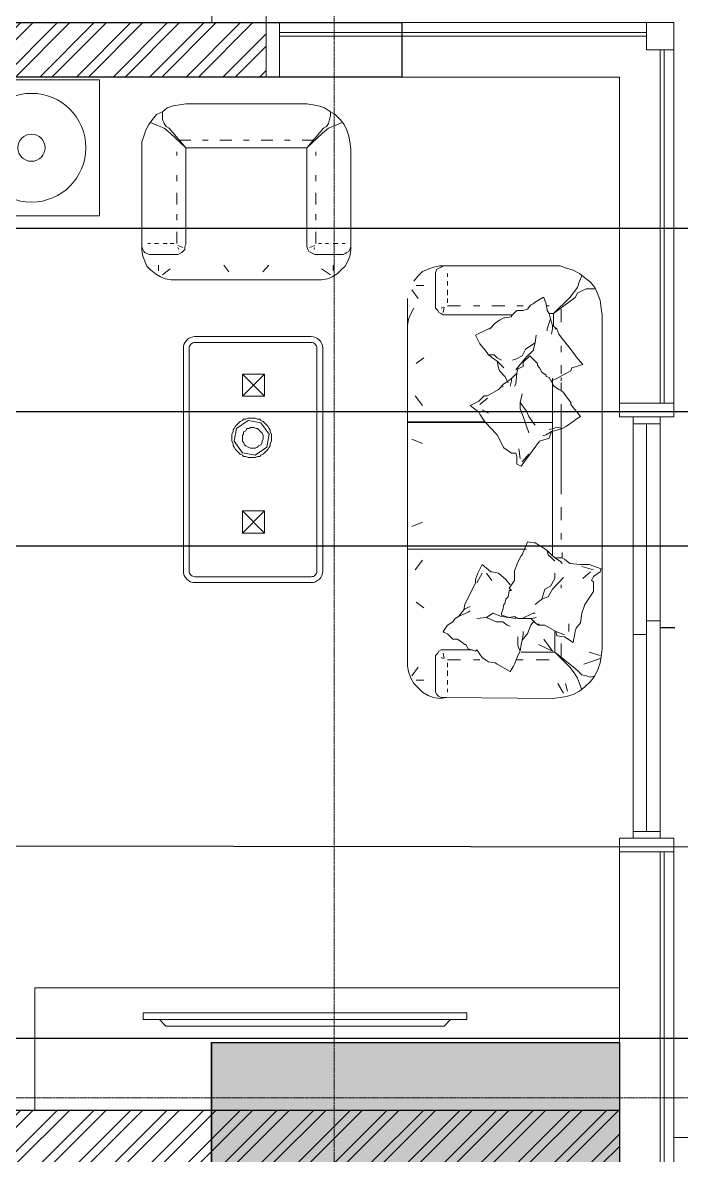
# Model space of a CAD drawing. Header units: millimetres. Extents: x -9226 to 166212, y -13 to 97274.
# Drawn here: x 45805 to 48228, y 43114 to 47280 of the extents above; entities that cross this region are included whole.
import ezdxf

# ---------------------------------------------------------------- set-up
doc = ezdxf.new("R2010")
doc.units = ezdxf.units.MM
doc.linetypes.add('23491-A-XR-GRID$0$23288-XR-Unit GRIDS$0$CENTER2', pattern=[28.575, 19.05, -3.175, 3.175, -3.175])
doc.linetypes.add('23491-XR-AR-2ND FLOOR PLAN$0$23491-XR-AR-2ND FLOOR PLAN$0$23491-A-XR-MAIN CORE service rooms$0$HIDDEN', pattern=[0.375, 0.25, -0.125])
doc.layers.get('0').update_dxf_attribs({"color": 8})
doc.layers.get('Defpoints').update_dxf_attribs({"color": 8})
for name, color, linetype in [('05 - 2ND - 3RD COLUMNS LAYOUT$0$23491-A-XR-GROUND TO PODIUM 3-COL$0$COLUMN', 8, 'Continuous'), ('05 - 2ND - 3RD COLUMNS LAYOUT$0$23491-A-XR-GROUND TO PODIUM 3-COL$0$HATCH', 8, 'Continuous'), ('1.INS', 8, 'Continuous'), ('1.STR', 8, 'Continuous'), ('cloud', 15, 'Continuous'), ('EAD', 30, 'Continuous')]:
    doc.layers.add(name, color=color, linetype=linetype)
for name, color, linetype, lineweight in [('05 - 2ND - 3RD COLUMNS LAYOUT$0$MH COL', 15, 'Continuous', 0), ('1.TAGGING', 7, 'Continuous', 5), ('1.XREF', 8, 'Continuous', 9), ('23491-A-XR-GRID$0$G-ANNO-GRID', 8, '23491-A-XR-GRID$0$23288-XR-Unit GRIDS$0$CENTER2', 0), ('23491-XR-AR-2ND FLOOR PLAN$0$23491-XR-AR-2ND FLOOR PLAN$0$23491-XR-AR-TYP-FLOOR$0$A-WALL-PATT', 8, 'Continuous', 5), ('23491-XR-AR-2ND FLOOR PLAN$0$23491-XR-AR-TYP-FLOOR$0$A-Glaz-Sill', 8, 'Continuous', 5), ('23491-XR-AR-2ND FLOOR PLAN$0$23491-XR-AR-TYP-FLOOR$0$A-GLAZ-WNDO', 8, 'Continuous', 13), ('23491-XR-AR-2ND FLOOR PLAN$0$23491-XR-AR-TYP-FLOOR$0$A-WALL-PATT', 8, 'Continuous', 5), ('23491-XR-AR-2ND FLOOR PLAN$0$A-ANNO-DIMS', 8, 'Continuous', 5), ('23491-XR-AR-2ND FLOOR PLAN$0$A-FURN-FREE-PLAN', 8, 'Continuous', 5), ('23491-XR-AR-2ND FLOOR PLAN$0$A-WALL', 8, 'Continuous', 30), ('23491-XR-AR-2ND FLOOR PLAN$0$A-WALL-CAVI', 8, 'Continuous', 15), ('23491-XR-AR-2ND FLOOR PLAN$0$NEC- Glass', 8, 'Continuous', 5), ('A-ANNO-DIMS', 8, 'Continuous', 9), ('MH DIM', 15, 'Continuous', 0)]:
    doc.layers.add(name, color=color, linetype=linetype, lineweight=lineweight)
doc.styles.add('23491-XR-AR-2ND FLOOR PLAN$0$23261-XR-AR-TO-A-GF$0$Standard', font='arial.ttf')
doc.styles.add('ROMANS', font='isocp.shx', dxfattribs={"width": 0.8})
doc.dimstyles.new('JSE', dxfattribs={"dimtxt": 50, "dimasz": 150, "dimexe": 0.18, "dimexo": 0.0625, "dimgap": 50, "dimtad": 0, "dimdec": 0, "dimrnd": 5, "dimzin": 0, "dimdsep": 46, "dimtxsty": 'ROMANS', "dimcen": 0.09, "dimclrd": 7, "dimclre": 7, "dimclrt": 7, "dimadec": 0, "dimazin": 0, "dimtfac": 1, "dimtdec": 0, "dimtofl": 0, "dimtmove": 0, "dimatfit": 3, "dimfxl": 1, "dimtolj": 1, "dimtzin": 0, "dimarcsym": 1})
doc.dimstyles.new('JSE-1.25', dxfattribs={"dimtxt": 200, "dimasz": 150, "dimexe": 0.18, "dimexo": 0.0625, "dimgap": 20, "dimtad": 1, "dimdec": 0, "dimrnd": 5, "dimzin": 0, "dimdsep": 46, "dimtxsty": 'ROMANS', "dimcen": 0.09, "dimclrd": 256, "dimclre": 256, "dimclrt": 7, "dimadec": 0, "dimazin": 0, "dimtfac": 1, "dimtdec": 0, "dimtofl": 0, "dimtmove": 0, "dimatfit": 3, "dimfxl": 1, "dimtolj": 1, "dimtzin": 0, "dimarcsym": 0})

# ---------------------------------------------------------------- blocks, each defined once
blk = doc.blocks.new('23491-XR-AR-2ND FLOOR PLAN$0$A$C1cb4348e')
at = {"layer": '23491-XR-AR-2ND FLOOR PLAN$0$23491-XR-AR-TYP-FLOOR$0$A-Glaz-Sill', "color": 8}
for p, q in [((100, 800), (100, 1525)), ((0, 750), (0, 25))]:
    blk.add_line(p, q, dxfattribs=at)
at = {"layer": '23491-XR-AR-2ND FLOOR PLAN$0$NEC- Glass', "color": 8}
for points in [[(100, 1550), (100, 1525), (0, 1525), (0, 1550)], [(0, 1525), (0, 750), (50, 750), (50, 1525)], [(50, 25), (50, 800), (100, 800), (100, 25)], [(100, 0), (100, 25), (0, 25), (0, 0)]]:
    blk.add_lwpolyline(points, close=True, dxfattribs=at)
at = {"layer": 'Defpoints', "color": 8}
blk.add_line((100, 775), (153.9, 775), dxfattribs=at)
blk = doc.blocks.new('23491-XR-AR-2ND FLOOR PLAN$0$A$C9ab14087')
at = {"layer": '23491-XR-AR-2ND FLOOR PLAN$0$23491-XR-AR-TYP-FLOOR$0$A-Glaz-Sill', "color": 8}
for p, q in [((550, -31400, 0), (-800, -31400, 0)), ((650, -32800, 0), (650, -31500, 0)), ((-800, -31600, 0), (450, -31600, 0)), ((450, -31600, 0), (450, -32800, 0)), ((450, -36000, 0), (450, -34450, 0)), ((650, -34450, 0), (650, -36000, 0))]:
    blk.add_line(p, q, dxfattribs=at)
at = {"layer": '23491-XR-AR-2ND FLOOR PLAN$0$23491-XR-AR-TYP-FLOOR$0$A-GLAZ-WNDO', "color": 8}
for points in [[(-1050, -31350), (-850, -31350), (-850, -31400), (-1050, -31400)], [(-800, -31600), (-800, -31400), (-850, -31400), (-850, -31600)], [(650, -31400), (550, -31400), (550, -31500), (650, -31500)], [(650, -32800), (650, -32850), (450, -32850), (450, -32800)], [(650, -34450), (650, -34400), (450, -34400), (450, -34450)]]:
    blk.add_lwpolyline(points, close=True, dxfattribs=at)
at = {"layer": '23491-XR-AR-2ND FLOOR PLAN$0$NEC- Glass', "color": 8}
for p, q in [((550, -31436), (-800, -31436)), ((550, -31450), (-800, -31450)), ((600, -32800), (600, -31500)), ((614, -32800), (614, -31500)), ((600, -34450), (600, -36000)), ((614, -34450), (614, -36000))]:
    blk.add_line(p, q, dxfattribs=at)
at = {"layer": '23491-XR-AR-2ND FLOOR PLAN$0$A-ANNO-DIMS', "color": 8}
blk.add_blockref('23491-XR-AR-2ND FLOOR PLAN$0$A$C1cb4348e', (500, -34400), dxfattribs=at)
blk = doc.blocks.new('23491-XR-AR-2ND FLOOR PLAN$0$THT')
at = {"color": 8}
for p, q in [((80672.7, -4795, -100), (80172.7, -4795, -100)), ((80172.7, -4795, -100), (80172.7, -5295, -100)), ((80672.7, -5295, -100), (80672.7, -4795, -100)), ((80172.7, -5295, -100), (80672.7, -5295, -100)), ((80172.7, -6948.2, -100), (80172.7, -5348.2, -100)), ((80172.7, -5348.2, -100), (82172.7, -5348.2, -100)), ((80222.7, -6948.2, -100), (80222.7, -5348.2, -100)), ((80647.7, -5823.2, -100), (81122.7, -5348.2, -100)), ((81122.7, -5348.2, -100), (81122.7, -5823.2, -100)), ((82122.7, -5348.2, -100), (82122.7, -6948.2, -100)), ((82172.7, -5348.2, -100), (82172.7, -6948.2, -100)), ((80372.7, -5467, -100), (80372.7, -6192, -100)), ((80747.7, -5467, -100), (80372.7, -5467, -100)), ((80747.7, -5723.2, -100), (80747.7, -5467, -100)), ((80647.7, -6948.2, -100), (80647.7, -5823.2, -100)), ((81122.7, -5823.2, -100), (80647.7, -5823.2, -100)), ((80372.7, -6192, -100), (80647.7, -6192, -100)), ((80372.7, -6829.3, -100), (80372.7, -6304.3, -100)), ((80372.7, -6304.3, -100), (80647.7, -6304.3, -100)), ((80647.7, -6829.3, -100), (80372.7, -6829.3, -100)), ((82172.7, -6948.2, -100), (80172.7, -6948.2, -100)), ((80172.7, -7501.3, -100), (80172.7, -7001.3, -100)), ((80172.7, -7001.3, -100), (80672.7, -7001.3, -100)), ((80672.7, -7001.3, -100), (80672.7, -7501.3, -100)), ((80672.7, -7501.3, -100), (80172.7, -7501.3, -100))]:
    blk.add_line(p, q, dxfattribs=at)
for centre, radius in [((80422.7, -5045, -100), 200), ((80422.7, -5045, -100), 50), ((80422.7, -7251.3, -100), 200), ((80422.7, -7251.3, -100), 50)]:
    blk.add_circle(centre, radius, dxfattribs=at)
blk = doc.blocks.new('23491-XR-AR-2ND FLOOR PLAN$0$NEW SOFA')
at = {"color": 8}
for p, q in [((-311381.4, 191931.3), (-311403, 191924.1)), ((-311359.9, 191934.9), (-311381.4, 191931.3)), ((-311338.3, 191938.5), (-311359.9, 191934.9)), ((-311115.5, 191938.5), (-311338.3, 191938.5)), ((-310892.8, 191938.5), (-311115.5, 191938.5)), ((-310871.2, 191934.9), (-310892.8, 191938.5)), ((-310846, 191931.3), (-310871.2, 191934.9)), ((-310824.5, 191924.1), (-310846, 191931.3)), ((-311442.5, 191898.9), (-311460.5, 191881)), ((-311424.5, 191909.7), (-311442.5, 191898.9)), ((-311403, 191924.1), (-311424.5, 191909.7)), ((-311424.5, 191895.3), (-311424.5, 191909.7)), ((-311421, 191881), (-311424.5, 191895.3)), ((-310806.5, 191909.7), (-310824.5, 191924.1)), ((-310806.5, 191909.7), (-310806.5, 191895.3)), ((-310785, 191898.9), (-310806.5, 191909.7)), ((-310806.5, 191895.3), (-310806.5, 191881)), ((-310770.6, 191881), (-310785, 191898.9)), ((-311474.9, 191863), (-311485.6, 191841.4)), ((-311460.5, 191881), (-311474.9, 191863)), ((-311467.7, 191870.2), (-311442.5, 191859.4)), ((-311442.5, 191859.4), (-311417.4, 191848.6)), ((-311417.4, 191866.6), (-311421, 191881)), ((-311410.2, 191855.8), (-311417.4, 191866.6)), ((-311417.4, 191848.6), (-311395.8, 191830.7)), ((-311399.4, 191848.6), (-311410.2, 191855.8)), ((-311338.3, 191776.8), (-311399.4, 191848.6)), ((-310831.7, 191848.6), (-310892.8, 191776.8)), ((-310813.7, 191848.6), (-310835.3, 191830.7)), ((-310820.9, 191855.8), (-310831.7, 191848.6)), ((-310813.7, 191866.6), (-310820.9, 191855.8)), ((-310806.5, 191881), (-310813.7, 191866.6)), ((-310788.6, 191859.4), (-310813.7, 191848.6)), ((-310763.4, 191870.2), (-310788.6, 191859.4)), ((-310756.2, 191863), (-310770.6, 191881)), ((-310745.4, 191841.4), (-310756.2, 191863)), ((-311492.8, 191819.9), (-311496.4, 191798.3)), ((-311485.6, 191841.4), (-311492.8, 191819.9)), ((-311395.8, 191830.7), (-311338.3, 191776.8)), ((-311363.5, 191805.5), (-311320.3, 191805.5)), ((-311277.2, 191805.5), (-311255.7, 191805.5)), ((-311169.4, 191805.5), (-311212.6, 191805.5)), ((-311126.3, 191805.5), (-311115.5, 191805.5)), ((-311104.8, 191805.5), (-311115.5, 191805.5)), ((-311061.6, 191805.5), (-311018.5, 191805.5)), ((-310953.8, 191805.5), (-310975.4, 191805.5)), ((-310867.6, 191805.5), (-310910.7, 191805.5)), ((-310835.3, 191830.7), (-310892.8, 191776.8)), ((-310738.3, 191819.9), (-310745.4, 191841.4)), ((-310731.1, 191798.3), (-310738.3, 191819.9)), ((-311496.4, 191798.3), (-311500, 191773.2)), ((-311500, 191773.2), (-311500, 191399.5)), ((-311370.6, 191762.4), (-311370.6, 191748)), ((-311338.3, 191776.8), (-311338.3, 191421)), ((-311115.5, 191776.8), (-311338.3, 191776.8)), ((-310892.8, 191776.8), (-311115.5, 191776.8)), ((-310892.8, 191776.8), (-310892.8, 191421)), ((-310860.4, 191762.4), (-310860.4, 191748)), ((-310731.1, 191773.2), (-310731.1, 191798.3)), ((-310731.1, 191399.5), (-310731.1, 191773.2)), ((-311370.6, 191676.2), (-311370.6, 191654.6)), ((-310860.4, 191676.2), (-310860.4, 191654.6)), ((-311370.6, 191611.5), (-311370.6, 191568.4)), ((-310860.4, 191611.5), (-310860.4, 191568.4)), ((-311370.6, 191532.4), (-311370.6, 191510.9)), ((-310860.4, 191532.4), (-310860.4, 191510.9)), ((-311370.6, 191467.8), (-311370.6, 191424.6)), ((-310860.4, 191467.8), (-310860.4, 191424.6)), ((-311500, 191413.9), (-311500, 191421)), ((-311496.4, 191403.1), (-311500, 191413.9)), ((-311500, 191399.5), (-311496.4, 191377.9)), ((-311492.8, 191395.9), (-311496.4, 191403.1)), ((-311485.6, 191392.3), (-311492.8, 191395.9)), ((-311478.4, 191388.7), (-311485.6, 191392.3)), ((-311467.7, 191424.6), (-311478.4, 191424.6)), ((-311471.3, 191385.1), (-311478.4, 191388.7)), ((-311464.1, 191385.1), (-311471.3, 191385.1)), ((-311374.2, 191385.1), (-311464.1, 191385.1)), ((-311435.3, 191424.6), (-311453.3, 191424.6)), ((-311406.6, 191424.6), (-311417.4, 191424.6)), ((-311381.4, 191424.6), (-311392.2, 191424.6)), ((-311367.1, 191385.1), (-311374.2, 191385.1)), ((-311367.1, 191417.5), (-311349.1, 191410.3)), ((-311367.1, 191410.3), (-311363.5, 191403.1)), ((-311359.9, 191388.7), (-311367.1, 191385.1)), ((-311352.7, 191392.3), (-311359.9, 191388.7)), ((-311345.5, 191395.9), (-311352.7, 191392.3)), ((-311341.9, 191403.1), (-311345.5, 191395.9)), ((-311338.3, 191413.9), (-311341.9, 191403.1)), ((-311338.3, 191421), (-311338.3, 191413.9)), ((-310892.8, 191421), (-310889.2, 191413.9)), ((-310889.2, 191413.9), (-310889.2, 191403.1)), ((-310889.2, 191403.1), (-310882, 191395.9)), ((-310864, 191417.5), (-310882, 191410.3)), ((-310882, 191395.9), (-310878.4, 191392.3)), ((-310878.4, 191392.3), (-310871.2, 191388.7)), ((-310871.2, 191388.7), (-310864, 191385.1)), ((-310864, 191410.3), (-310867.6, 191403.1)), ((-310864, 191385.1), (-310853.2, 191385.1)), ((-310853.2, 191385.1), (-310767, 191385.1)), ((-310849.6, 191424.6), (-310835.3, 191424.6)), ((-310824.5, 191424.6), (-310810.1, 191424.6)), ((-310792.1, 191424.6), (-310777.8, 191424.6)), ((-310767, 191385.1), (-310759.8, 191385.1)), ((-310763.4, 191424.6), (-310752.6, 191424.6)), ((-310759.8, 191385.1), (-310749, 191388.7)), ((-310749, 191388.7), (-310741.8, 191392.3)), ((-310741.8, 191392.3), (-310738.3, 191395.9)), ((-310738.3, 191395.9), (-310734.7, 191403.1)), ((-310734.7, 191403.1), (-310731.1, 191413.9)), ((-310734.7, 191377.9), (-310731.1, 191399.5)), ((-310731.1, 191413.9), (-310731.1, 191421)), ((-311496.4, 191377.9), (-311489.2, 191360)), ((-311489.2, 191360), (-311478.4, 191342)), ((-311435.3, 191345.6), (-311435.3, 191324)), ((-311198.2, 191345.6), (-311176.6, 191320.4)), ((-311032.9, 191345.6), (-311050.9, 191320.4)), ((-310792.1, 191345.6), (-310792.1, 191324)), ((-310749, 191342), (-310741.8, 191360)), ((-310741.8, 191360), (-310734.7, 191377.9)), ((-312341.2, 191314.5), (-312361.1, 191298.6)), ((-312341.2, 191286.6), (-312349.2, 191306.5)), ((-312317.3, 191326.4), (-312341.2, 191314.5)), ((-312293.4, 191334.4), (-312317.3, 191326.4)), ((-312269.5, 191342.4), (-312293.4, 191334.4)), ((-312241.7, 191342.4), (-312269.5, 191342.4)), ((-311851.5, 191342.4), (-312241.7, 191342.4)), ((-311855.4, 191314.5), (-311855.4, 191302.6)), ((-311839.5, 191342.4), (-311851.5, 191342.4)), ((-311851.5, 191342.4), (-311827.6, 191342.4)), ((-311831.6, 191338.4), (-311839.5, 191342.4)), ((-311823.6, 191334.4), (-311831.6, 191338.4)), ((-311827.6, 191342.4), (-311803.7, 191338.4)), ((-311815.6, 191330.4), (-311823.6, 191334.4)), ((-311811.6, 191318.5), (-311815.6, 191330.4)), ((-311811.6, 191310.5), (-311811.6, 191318.5)), ((-311811.6, 191302.6), (-311811.6, 191310.5)), ((-311811.6, 191203), (-311811.6, 191302.6)), ((-311803.7, 191338.4), (-311783.8, 191330.4)), ((-311783.8, 191330.4), (-311763.9, 191322.5)), ((-311763.9, 191322.5), (-311747.9, 191306.5)), ((-311747.9, 191306.5), (-311732, 191286.6)), ((-311478.4, 191342), (-311464.1, 191327.6)), ((-311464.1, 191327.6), (-311449.7, 191313.2)), ((-311449.7, 191313.2), (-311431.7, 191302.5)), ((-311431.7, 191302.5), (-311413.8, 191295.3)), ((-311424.5, 191309.7), (-311392.2, 191331.2)), ((-310806.5, 191309.7), (-310835.3, 191331.2)), ((-310817.3, 191295.3), (-310799.3, 191302.5)), ((-310799.3, 191302.5), (-310781.4, 191313.2)), ((-310781.4, 191313.2), (-310763.4, 191327.6)), ((-310763.4, 191327.6), (-310749, 191342)), ((-312396.9, 191262.7), (-312408.9, 191238.9)), ((-312381, 191282.7), (-312396.9, 191262.7)), ((-312361.1, 191298.6), (-312381, 191282.7)), ((-312333.2, 191262.7), (-312341.2, 191286.6)), ((-312317.3, 191242.8), (-312333.2, 191262.7)), ((-311855.4, 191286.6), (-311855.4, 191270.7)), ((-311767.8, 191270.7), (-311740, 191270.7)), ((-311413.8, 191295.3), (-311392.2, 191291.7)), ((-311392.2, 191291.7), (-311115.5, 191291.7)), ((-311115.5, 191291.7), (-310838.9, 191291.7)), ((-310838.9, 191291.7), (-310817.3, 191295.3)), ((-312408.9, 191238.9), (-312416.8, 191215)), ((-312381, 191258.8), (-312396.9, 191258.8)), ((-312365.1, 191258.8), (-312381, 191258.8)), ((-312349.2, 191250.8), (-312365.1, 191258.8)), ((-312333.2, 191242.8), (-312349.2, 191250.8)), ((-312325.3, 191226.9), (-312333.2, 191242.8)), ((-312245.6, 191167.2), (-312325.3, 191226.9)), ((-312305.4, 191226.9), (-312317.3, 191242.8)), ((-312245.6, 191167.2), (-312305.4, 191226.9)), ((-312209.8, 191226.9), (-312217.8, 191203)), ((-312205.8, 191226.9), (-312209.8, 191226.9)), ((-312193.9, 191218.9), (-312205.8, 191226.9)), ((-312174, 191207), (-312193.9, 191218.9)), ((-311855.4, 191254.8), (-311855.4, 191234.9)), ((-311855.4, 191222.9), (-311855.4, 191207)), ((-311747.9, 191222.9), (-311724.1, 191254.8)), ((-311708.1, 191222.9), (-311708.1, 190933.4)), ((-312420.8, 191187.1), (-312424.8, 191163.2)), ((-312416.8, 191215), (-312420.8, 191187.1)), ((-312273.5, 191183.1), (-312273.5, 191135.3)), ((-312229.7, 191195.1), (-312217.8, 191195.1)), ((-312221.7, 191179.1), (-312229.7, 191167.2)), ((-312217.8, 191203), (-312221.7, 191179.1)), ((-312170, 191203), (-312174, 191207)), ((-312162, 191199), (-312170, 191203)), ((-312150.1, 191183.1), (-312162, 191199)), ((-312134.2, 191179.1), (-312150.1, 191183.1)), ((-312134.2, 191195.1), (-312110.3, 191195.1)), ((-312130.2, 191179.1), (-312134.2, 191179.1)), ((-312110.3, 191179.1), (-312130.2, 191179.1)), ((-312090.4, 191159.2), (-312110.3, 191179.1)), ((-312066.5, 191195.1), (-312018.7, 191195.1)), ((-311951, 191195.1), (-311974.9, 191195.1)), ((-311855.4, 191195.1), (-311903.2, 191195.1)), ((-311843.5, 191191.1), (-311839.5, 191171.2)), ((-311839.5, 191191.1), (-311831.6, 191187.1)), ((-311823.6, 191171.2), (-311819.6, 191179.1)), ((-311819.6, 191179.1), (-311811.6, 191187.1)), ((-311811.6, 191195.1), (-311811.6, 191203)), ((-311811.6, 191187.1), (-311811.6, 191195.1)), ((-311732, 191186.6), (-311720.1, 191166.7)), ((-312424.8, 191163.2), (-312424.8, 190933.4)), ((-312229.7, 191167.2), (-312245.6, 191167.2)), ((-312245.6, 191119.4), (-312245.6, 191167.2)), ((-312233.7, 191147.3), (-312241.7, 191123.4)), ((-312229.7, 191167.2), (-312233.7, 191147.3)), ((-312233.7, 191147.3), (-312221.7, 191111.4)), ((-312090.4, 191163.2), (-311851.5, 191163.2)), ((-312090.4, 191155.2), (-312090.4, 191159.2)), ((-312066.5, 191151.3), (-312090.4, 191155.2)), ((-312062.5, 191151.3), (-312066.5, 191151.3)), ((-312046.6, 191143.3), (-312062.5, 191151.3)), ((-312030.6, 191131.4), (-312046.6, 191143.3)), ((-311851.5, 191163.2), (-311839.5, 191163.2)), ((-311839.5, 191163.2), (-311831.6, 191167.2)), ((-311831.6, 191167.2), (-311823.6, 191171.2)), ((-311720.1, 191166.7), (-311712.1, 191146.8)), ((-311712.1, 191146.8), (-311708.1, 191122.9)), ((-312257.6, 191111.4), (-312265.5, 191091.5)), ((-312241.7, 191123.4), (-312257.6, 191111.4)), ((-312257.6, 191111.4), (-312249.6, 191111.4)), ((-312241.7, 191123.4), (-312241.7, 191111.4)), ((-312241.7, 191111.4), (-312237.7, 191091.5)), ((-312221.7, 191111.4), (-312221.7, 191103.5)), ((-312010.7, 191111.4), (-312030.6, 191131.4)), ((-312006.7, 191111.4), (-312010.7, 191111.4)), ((-311959, 191087.6), (-312006.7, 191111.4)), ((-312277.5, 191075.6), (-312305.4, 191039.8)), ((-312265.5, 191091.5), (-312277.5, 191075.6)), ((-312265.5, 191083.6), (-312265.5, 191083.6)), ((-312177.9, 191059.7), (-312181.9, 191087.6)), ((-312170, 191031.8), (-312177.9, 191059.7)), ((-312177.9, 191059.7), (-312142.1, 191035.8)), ((-311994.8, 191031.8), (-311974.9, 191055.7)), ((-311974.9, 191055.7), (-311970.9, 191063.7)), ((-311970.9, 191063.7), (-311959, 191087.6)), ((-312317.3, 191023.8), (-312329.2, 191007.9)), ((-312305.4, 191039.8), (-312317.3, 191023.8)), ((-312273.5, 191048.9), (-312273.5, 191025)), ((-312146.1, 191007.9), (-312170, 191031.8)), ((-312158, 191011.9), (-312162, 191007.9)), ((-312134.2, 190988), (-312158, 191011.9)), ((-312142.1, 191035.8), (-312130.2, 191011.9)), ((-312130.2, 191011.9), (-312106.3, 191000)), ((-312026.6, 191015.9), (-312038.6, 191003.9)), ((-312026.6, 191000), (-312006.7, 191015.9)), ((-312006.7, 191015.9), (-312026.6, 191015.9)), ((-312006.7, 191015.9), (-311994.8, 191031.8)), ((-312329.2, 191007.9), (-312353.1, 190980.1)), ((-312353.1, 190980.1), (-312313.3, 190968.1)), ((-312313.3, 190968.1), (-312309.3, 190956.2)), ((-312273.5, 190977.2), (-312273.5, 190945.4)), ((-312193.9, 190968.1), (-312201.8, 190952.2)), ((-312185.9, 190976.1), (-312193.9, 190968.1)), ((-312170, 191000), (-312185.9, 190984)), ((-312185.9, 190984), (-312185.9, 190976.1)), ((-312162, 191007.9), (-312170, 191000)), ((-312106.3, 190960.1), (-312146.1, 191007.9)), ((-312134.2, 190972.1), (-312134.2, 190988)), ((-312114.2, 190964.1), (-312134.2, 190972.1)), ((-312106.3, 191000), (-312094.3, 190996)), ((-312062.5, 190968.1), (-312054.5, 190976.1)), ((-312038.6, 191003.9), (-312054.5, 190996)), ((-312054.5, 190976.1), (-312038.6, 190992)), ((-312042.6, 190968.1), (-312046.6, 190956.2)), ((-312038.6, 190992), (-312042.6, 190968.1)), ((-312038.6, 190992), (-312026.6, 191000)), ((-311767.8, 191003.9), (-311740, 190984)), ((-312424.8, 190933.4), (-312424.8, 189934.1)), ((-312309.3, 190956.2), (-312285.5, 190944.2)), ((-312285.5, 190944.2), (-312257.6, 190928.3)), ((-312273.5, 190932.3), (-312273.5, 190920.3)), ((-312257.6, 190928.3), (-312237.7, 190920.3)), ((-312229.7, 190932.3), (-312245.6, 190904.4)), ((-312241.7, 190725.2), (-312241.7, 190929.5)), ((-312241.7, 190276.5), (-312241.7, 190929.5)), ((-312217.8, 190936.3), (-312229.7, 190932.3)), ((-312201.8, 190952.2), (-312217.8, 190940.2)), ((-312217.8, 190940.2), (-312217.8, 190936.3)), ((-312110.3, 190948.2), (-312114.2, 190964.1)), ((-312090.4, 190928.3), (-312110.3, 190948.2)), ((-312110.3, 190948.2), (-312106.3, 190908.4)), ((-312090.4, 190920.3), (-312090.4, 190928.3)), ((-312090.4, 190928.3), (-312074.4, 190916.3)), ((-312066.5, 190936.3), (-312078.4, 190912.4)), ((-312046.6, 190956.2), (-312066.5, 190936.3)), ((-311708.1, 190933.4), (-311708.1, 189870.4)), ((-311181.9, 190944.3), (-311100.8, 190863.2)), ((-311181.9, 190944.3), (-311100.8, 190944.3)), ((-311181.9, 190863.2), (-311181.9, 190944.3)), ((-311181.9, 190863.2), (-311100.8, 190944.3)), ((-311100.8, 190944.3), (-311100.8, 190863.2)), ((-312273.5, 190884.5), (-312281.5, 190876.5)), ((-312273.5, 190881.7), (-312273.5, 190913.5)), ((-312265.5, 190888.5), (-312273.5, 190884.5)), ((-312241.7, 190904.4), (-312265.5, 190888.5)), ((-312245.6, 190904.4), (-312241.7, 190904.4)), ((-312241.7, 190920.3), (-312241.7, 190904.4)), ((-312241.7, 190900.4), (-312241.7, 190900.4)), ((-312106.3, 190908.4), (-312102.3, 190900.4)), ((-312086.4, 190900.4), (-312090.4, 190920.3)), ((-312074.4, 190916.3), (-312062.5, 190908.4)), ((-312062.5, 190908.4), (-312042.6, 190888.5)), ((-312058.5, 190900.4), (-312058.5, 190896.4)), ((-312042.6, 190888.5), (-312002.8, 190864.6)), ((-312293.4, 190860.6), (-312309.3, 190840.7)), ((-312281.5, 190876.5), (-312293.4, 190860.6)), ((-312122.2, 190840.7), (-312130.2, 190872.6)), ((-312002.8, 190864.6), (-311990.8, 190864.6)), ((-311974.9, 190832.7), (-312002.8, 190856.6)), ((-311990.8, 190864.6), (-311970.9, 190844.7)), ((-311970.9, 190844.7), (-311939.1, 190828.8)), ((-311763.9, 190828.8), (-311736, 190864.6)), ((-311100.8, 190863.2), (-311181.9, 190863.2)), ((-312309.3, 190832.7), (-312345.2, 190788.9)), ((-312309.3, 190840.7), (-312309.3, 190832.7)), ((-312273.5, 190503.4), (-312273.5, 190833.9)), ((-312146.1, 190808.8), (-312154.1, 190788.9)), ((-312122.2, 190840.7), (-312146.1, 190808.8)), ((-312134.2, 190788.9), (-312122.2, 190816.8)), ((-312122.2, 190816.8), (-312122.2, 190840.7)), ((-311982.9, 190812.8), (-312006.7, 190800.9)), ((-311970.9, 190804.9), (-311974.9, 190796.9)), ((-311939.1, 190828.8), (-311970.9, 190804.9)), ((-312345.2, 190788.9), (-312325.3, 190777)), ((-312325.3, 190777), (-312321.3, 190773)), ((-312321.3, 190773), (-312293.4, 190753.1)), ((-311708.1, 190766.2), (-312241.7, 190766.2)), ((-312170, 190765), (-312177.9, 190757.1)), ((-312154.1, 190788.9), (-312170, 190765)), ((-312154.1, 190729.2), (-312134.2, 190788.9)), ((-311990.8, 190773), (-312010.7, 190749.1)), ((-311974.9, 190796.9), (-311990.8, 190773)), ((-311708.1, 190769), (-311990.8, 190769)), ((-311169.1, 190765.8), (-311199, 190723.1)), ((-311190.5, 190757.3), (-311181.9, 190765.8)), ((-311181.9, 190765.8), (-311177.7, 190770.1)), ((-311177.7, 190770.1), (-311169.1, 190774.4)), ((-311169.1, 190774.4), (-311164.8, 190778.7)), ((-311122.1, 190774.4), (-311169.1, 190765.8)), ((-311164.8, 190778.7), (-311156.3, 190778.7)), ((-311156.3, 190778.7), (-311147.8, 190782.9)), ((-311147.8, 190782.9), (-311139.2, 190782.9)), ((-311139.2, 190782.9), (-311134.9, 190782.9)), ((-311134.9, 190782.9), (-311130.7, 190782.9)), ((-311130.7, 190782.9), (-311122.1, 190782.9)), ((-311122.1, 190782.9), (-311113.6, 190778.7)), ((-311079.4, 190744.5), (-311122.1, 190774.4)), ((-311113.6, 190778.7), (-311105, 190778.7)), ((-311105, 190778.7), (-311100.8, 190774.4)), ((-311100.8, 190774.4), (-311092.2, 190770.1)), ((-311092.2, 190770.1), (-311087.9, 190765.8)), ((-311087.9, 190765.8), (-311079.4, 190757.3)), ((-312293.4, 190753.1), (-312277.5, 190745.1)), ((-312277.5, 190745.1), (-312257.6, 190749.1)), ((-312277.5, 190745.1), (-312253.6, 190737.2)), ((-312257.6, 190749.1), (-312245.6, 190745.1)), ((-312253.6, 190737.2), (-312237.7, 190733.2)), ((-312245.6, 190745.1), (-312229.7, 190741.2)), ((-312229.7, 190709.3), (-312237.7, 190733.2)), ((-312237.7, 190733.2), (-312217.8, 190721.3)), ((-312217.8, 190721.3), (-312205.8, 190717.3)), ((-312038.6, 190721.3), (-312062.5, 190673.5)), ((-312010.7, 190749.1), (-312038.6, 190721.3)), ((-311207.6, 190723.1), (-311203.3, 190731.7)), ((-311207.6, 190714.6), (-311207.6, 190723.1)), ((-311203.3, 190740.2), (-311199, 190744.5)), ((-311203.3, 190731.7), (-311203.3, 190740.2)), ((-311199, 190744.5), (-311194.7, 190753)), ((-311199, 190723.1), (-311190.5, 190676.1)), ((-311194.7, 190753), (-311190.5, 190757.3)), ((-311177.7, 190718.9), (-311173.4, 190727.4)), ((-311177.7, 190710.3), (-311177.7, 190718.9)), ((-311173.4, 190727.4), (-311169.1, 190731.7)), ((-311169.1, 190731.7), (-311164.8, 190735.9)), ((-311164.8, 190735.9), (-311156.3, 190744.5)), ((-311156.3, 190744.5), (-311152, 190744.5)), ((-311152, 190744.5), (-311143.5, 190748.8)), ((-311143.5, 190748.8), (-311139.2, 190748.8)), ((-311139.2, 190748.8), (-311130.7, 190748.8)), ((-311130.7, 190748.8), (-311126.4, 190744.5)), ((-311126.4, 190744.5), (-311117.8, 190744.5)), ((-311117.8, 190744.5), (-311113.6, 190735.9)), ((-311113.6, 190735.9), (-311105, 190731.7)), ((-311105, 190731.7), (-311105, 190723.1)), ((-311105, 190723.1), (-311100.8, 190718.9)), ((-311100.8, 190718.9), (-311100.8, 190710.3)), ((-311079.4, 190757.3), (-311075.1, 190753)), ((-311070.9, 190697.5), (-311079.4, 190744.5)), ((-311075.1, 190753), (-311070.9, 190744.5)), ((-311070.9, 190744.5), (-311066.6, 190740.2)), ((-311066.6, 190740.2), (-311066.6, 190731.7)), ((-311066.6, 190731.7), (-311062.3, 190723.1)), ((-311062.3, 190723.1), (-311062.3, 190714.6)), ((-312273.5, 190681.4), (-312273.5, 190633.7)), ((-312217.8, 190705.3), (-312229.7, 190709.3)), ((-312193.9, 190697.4), (-312217.8, 190705.3)), ((-312170, 190665.5), (-312193.9, 190697.4)), ((-311763.9, 190689.4), (-311724.1, 190705.3)), ((-311207.6, 190710.3), (-311207.6, 190714.6)), ((-311207.6, 190706), (-311207.6, 190710.3)), ((-311207.6, 190697.5), (-311207.6, 190706)), ((-311203.3, 190688.9), (-311207.6, 190697.5)), ((-311203.3, 190680.4), (-311203.3, 190688.9)), ((-311199, 190676.1), (-311203.3, 190680.4)), ((-311194.7, 190667.6), (-311199, 190676.1)), ((-311190.5, 190676.1), (-311147.8, 190646.2)), ((-311177.7, 190706), (-311177.7, 190710.3)), ((-311173.4, 190697.5), (-311177.7, 190706)), ((-311173.4, 190693.2), (-311173.4, 190697.5)), ((-311169.1, 190684.7), (-311173.4, 190693.2)), ((-311160.6, 190680.4), (-311169.1, 190684.7)), ((-311156.3, 190676.1), (-311160.6, 190680.4)), ((-311147.8, 190671.9), (-311156.3, 190676.1)), ((-311122.1, 190676.1), (-311130.7, 190671.9)), ((-311113.6, 190680.4), (-311122.1, 190676.1)), ((-311109.3, 190684.7), (-311113.6, 190680.4)), ((-311105, 190693.2), (-311109.3, 190684.7)), ((-311100.8, 190697.5), (-311105, 190693.2)), ((-311100.8, 190710.3), (-311100.8, 190706)), ((-311100.8, 190706), (-311100.8, 190697.5)), ((-311100.8, 190654.8), (-311070.9, 190697.5)), ((-311070.9, 190676.1), (-311075.1, 190667.6)), ((-311066.6, 190680.4), (-311070.9, 190676.1)), ((-311062.3, 190697.5), (-311066.6, 190688.9)), ((-311066.6, 190688.9), (-311066.6, 190680.4)), ((-311062.3, 190714.6), (-311062.3, 190710.3)), ((-311062.3, 190710.3), (-311062.3, 190706)), ((-311062.3, 190706), (-311062.3, 190697.5)), ((-312150.1, 190637.6), (-312170, 190665.5)), ((-312130.2, 190621.7), (-312154.1, 190649.6)), ((-312126.2, 190605.8), (-312150.1, 190637.6)), ((-312122.2, 190633.7), (-312118.2, 190669.5)), ((-312106.3, 190653.6), (-312110.3, 190641.6)), ((-312110.3, 190641.6), (-312110.3, 190613.7)), ((-312090.4, 190653.6), (-312106.3, 190653.6)), ((-312062.5, 190673.5), (-312090.4, 190653.6)), ((-311190.5, 190663.3), (-311194.7, 190667.6)), ((-311181.9, 190654.8), (-311190.5, 190663.3)), ((-311177.7, 190650.5), (-311181.9, 190654.8)), ((-311169.1, 190646.2), (-311177.7, 190650.5)), ((-311164.8, 190642), (-311169.1, 190646.2)), ((-311156.3, 190642), (-311164.8, 190642)), ((-311147.8, 190637.7), (-311156.3, 190642)), ((-311139.2, 190671.9), (-311147.8, 190671.9)), ((-311147.8, 190646.2), (-311100.8, 190654.8)), ((-311139.2, 190637.7), (-311147.8, 190637.7)), ((-311134.9, 190671.9), (-311139.2, 190671.9)), ((-311134.9, 190637.7), (-311139.2, 190637.7)), ((-311130.7, 190671.9), (-311134.9, 190671.9)), ((-311130.7, 190637.7), (-311134.9, 190637.7)), ((-311122.1, 190637.7), (-311130.7, 190637.7)), ((-311113.6, 190642), (-311122.1, 190637.7)), ((-311105, 190642), (-311113.6, 190642)), ((-311100.8, 190646.2), (-311105, 190642)), ((-311092.2, 190650.5), (-311100.8, 190646.2)), ((-311087.9, 190654.8), (-311092.2, 190650.5)), ((-311079.4, 190663.3), (-311087.9, 190654.8)), ((-311075.1, 190667.6), (-311079.4, 190663.3)), ((-312110.3, 190613.7), (-312126.2, 190605.8)), ((-312273.5, 190407.9), (-312273.5, 190455.7)), ((-311100.8, 190441.2), (-311181.9, 190360)), ((-311181.9, 190441.2), (-311181.9, 190360)), ((-311100.8, 190441.2), (-311181.9, 190441.2)), ((-311181.9, 190441.2), (-311100.8, 190360)), ((-311100.8, 190360), (-311100.8, 190441.2)), ((-311763.9, 190399.9), (-311724.1, 190384)), ((-312273.5, 190360.1), (-312273.5, 190336.2)), ((-311181.9, 190360), (-311100.8, 190360)), ((-312221.7, 190296.4), (-312209.8, 190304.4)), ((-312209.8, 190304.4), (-312177.9, 190324.3)), ((-312177.9, 190324.3), (-312174, 190324.3)), ((-312174, 190324.3), (-312150.1, 190328.2)), ((-312150.1, 190328.2), (-312130.2, 190280.5)), ((-312305.4, 190248.6), (-312285.5, 190264.5)), ((-312285.5, 190264.5), (-312277.5, 190268.5)), ((-312277.5, 190288.4), (-312277.5, 190268.5)), ((-312277.5, 190268.5), (-312249.6, 190268.5)), ((-312249.6, 190268.5), (-312269.5, 190256.6)), ((-312249.6, 190268.5), (-312237.7, 190280.5)), ((-312249.6, 190256.6), (-312237.7, 190268.5)), ((-312237.7, 190280.5), (-312221.7, 190296.4)), ((-312237.7, 190268.5), (-312225.7, 190280.5)), ((-312225.7, 190280.5), (-312221.7, 190296.4)), ((-311708.1, 190300.4), (-312146.1, 190300.4)), ((-312130.2, 190280.5), (-312126.2, 190276.5)), ((-312126.2, 190276.5), (-312114.2, 190252.6)), ((-311763.9, 190260.6), (-311736, 190224.7)), ((-312420.8, 190228.7), (-312377, 190244.6)), ((-312416.8, 190216.8), (-312420.8, 190228.7)), ((-312393, 190224.7), (-312349.2, 190236.7)), ((-312377, 190244.6), (-312345.2, 190244.6)), ((-312345.2, 190244.6), (-312305.4, 190248.6)), ((-312269.5, 190256.6), (-312277.5, 190248.6)), ((-312114.2, 190252.6), (-312106.3, 190232.7)), ((-312106.3, 190232.7), (-312102.3, 190220.7)), ((-312102.3, 190220.7), (-312102.3, 190208.8)), ((-311982.9, 190244.6), (-312014.7, 190216.8)), ((-311966.9, 190212.8), (-311982.9, 190244.6)), ((-312393, 190200.8), (-312416.8, 190216.8)), ((-312385, 190184.9), (-312393, 190200.8)), ((-312393, 190180.9), (-312385, 190184.9)), ((-312393, 190145.1), (-312393, 190180.9)), ((-312381, 190216.8), (-312353.1, 190192.9)), ((-312281.5, 190196.9), (-312241.7, 190153.1)), ((-312249.6, 190192.9), (-312249.6, 190212.8)), ((-312233.7, 190165), (-312249.6, 190192.9)), ((-312102.3, 190208.8), (-312102.3, 190184.9)), ((-312102.3, 190184.9), (-312102.3, 190184.9)), ((-312102.3, 190184.9), (-312082.4, 190157)), ((-312070.4, 190188.9), (-312086.4, 190169)), ((-312042.6, 190212.8), (-312070.4, 190188.9)), ((-312018.7, 190216.8), (-312042.6, 190212.8)), ((-312014.7, 190216.8), (-312018.7, 190216.8)), ((-311998.8, 190212.8), (-312018.7, 190184.9)), ((-311982.9, 190212.8), (-311962.9, 190176.9)), ((-311959, 190188.9), (-311966.9, 190212.8)), ((-311959, 190176.9), (-311959, 190188.9)), ((-311935.1, 190129.2), (-311959, 190176.9)), ((-312361.1, 190097.3), (-312393, 190145.1)), ((-312273.5, 190157), (-312273.5, 190169)), ((-312241.7, 190153.1), (-312225.7, 190125.2)), ((-312213.8, 190153.1), (-312233.7, 190165)), ((-312201.8, 190117.2), (-312213.8, 190153.1)), ((-312082.4, 190157), (-312090.4, 190149.1)), ((-312090.4, 190149.1), (-312082.4, 190149.1)), ((-312082.4, 190149.1), (-312078.4, 190125.2)), ((-312349.2, 190065.5), (-312361.1, 190097.3)), ((-312225.7, 190125.2), (-312201.8, 190117.2)), ((-312201.8, 190117.2), (-312177.9, 190097.3)), ((-312078.4, 190125.2), (-312070.4, 190117.2)), ((-312070.4, 190117.2), (-312066.5, 190101.3)), ((-312066.5, 190101.3), (-312062.5, 190097.3)), ((-312062.5, 190097.3), (-312058.5, 190077.4)), ((-311927.1, 190113.2), (-311935.1, 190129.2)), ((-311931.1, 190117.2), (-311931.1, 190117.2)), ((-311919.1, 190097.3), (-311927.1, 190113.2)), ((-311915.2, 190077.4), (-311919.1, 190097.3)), ((-311767.8, 190085.4), (-311740, 190105.3)), ((-312345.2, 190029.6), (-312349.2, 190065.5)), ((-312170, 190065.5), (-312177.9, 190065.5)), ((-312130.2, 190045.6), (-312170, 190065.5)), ((-312102.3, 190053.5), (-312114.2, 190045.6)), ((-312106.3, 190045.6), (-312054.5, 190053.5)), ((-312082.4, 190049.5), (-312102.3, 190053.5)), ((-312054.5, 190057.5), (-312082.4, 190049.5)), ((-312058.5, 190077.4), (-312054.5, 190065.5)), ((-312054.5, 190065.5), (-312054.5, 190057.5)), ((-312054.5, 190053.5), (-312022.7, 190065.5)), ((-312022.7, 190065.5), (-311998.8, 190049.5)), ((-311939.1, 190089.3), (-311919.1, 190081.4)), ((-311931.1, 190069.4), (-311939.1, 190073.4)), ((-311895.3, 190053.5), (-311931.1, 190069.4)), ((-311919.1, 190081.4), (-311915.2, 190077.4)), ((-311915.2, 190077.4), (-311895.3, 190053.5)), ((-311895.3, 190053.5), (-311883.3, 190045.6)), ((-312329.2, 190009.7), (-312345.2, 190029.6)), ((-312325.3, 189997.8), (-312329.2, 190009.7)), ((-312301.4, 189997.8), (-312301.4, 190025.6)), ((-312213.8, 190021.7), (-312253.6, 189997.8)), ((-312189.9, 190021.7), (-312213.8, 190021.7)), ((-312189.9, 190025.6), (-312193.9, 190021.7)), ((-312177.9, 190029.6), (-312189.9, 190021.7)), ((-312166, 190045.6), (-312181.9, 190049.5)), ((-312162, 190045.6), (-312177.9, 190029.6)), ((-312162, 190021.7), (-312174, 190037.6)), ((-312162, 190045.6), (-312166, 190045.6)), ((-312130.2, 190045.6), (-312162, 190045.6)), ((-312150.1, 189989.8), (-312162, 190021.7)), ((-312114.2, 190045.6), (-312130.2, 190045.6)), ((-312074.4, 190021.7), (-312086.4, 190017.7)), ((-312058.5, 190033.6), (-312074.4, 190021.7)), ((-312034.6, 190033.6), (-312058.5, 190033.6)), ((-311998.8, 190049.5), (-312034.6, 190033.6)), ((-311998.8, 190049.5), (-311962.9, 190045.6)), ((-311883.3, 190045.6), (-311875.3, 190033.6)), ((-311875.3, 190033.6), (-311855.4, 190021.7)), ((-311855.4, 190021.7), (-311839.5, 189997.8)), ((-312317.3, 189958), (-312325.3, 189997.8)), ((-312285.5, 189977.9), (-312317.3, 189958)), ((-312285.5, 189985.8), (-312253.6, 189997.8)), ((-312257.6, 189981.8), (-312285.5, 189977.9)), ((-312253.6, 189997.8), (-312257.6, 189981.8)), ((-312249.6, 189997.8), (-312249.6, 189922.1)), ((-312209.8, 189969.9), (-312241.7, 189926.1)), ((-312146.1, 189985.8), (-312150.1, 189989.8)), ((-312130.2, 189965.9), (-312146.1, 189985.8)), ((-312134.2, 189985.8), (-312134.2, 189997.8)), ((-312130.2, 189965.9), (-312134.2, 189985.8)), ((-312114.2, 189958), (-312114.2, 189977.9)), ((-311891.3, 189969.9), (-311903.2, 189961.9)), ((-311883.3, 189969.9), (-311891.3, 189969.9)), ((-311875.3, 189969.9), (-311883.3, 189969.9)), ((-311855.4, 189989.8), (-311875.3, 189969.9)), ((-311843.5, 189993.8), (-311855.4, 189989.8)), ((-311839.5, 189997.8), (-311843.5, 189993.8)), ((-312424.8, 189934.1), (-312420.8, 189906.2)), ((-312273.5, 189906.2), (-312273.5, 189954)), ((-312189.9, 189950), (-312241.7, 189926.1)), ((-312126.2, 189950), (-312130.2, 189965.9)), ((-312122.2, 189926.1), (-312126.2, 189950)), ((-312122.2, 189926.1), (-312114.2, 189946)), ((-312114.2, 189946), (-312114.2, 189958)), ((-311962.9, 189930.1), (-311974.9, 189914.2)), ((-311959, 189926.1), (-311962.9, 189930.1)), ((-311931.1, 189934.1), (-311959, 189926.1)), ((-311851.5, 189930.1), (-311947, 189930.1)), ((-311923.1, 189950), (-311931.1, 189934.1)), ((-311919.1, 189950), (-311923.1, 189950)), ((-311903.2, 189961.9), (-311919.1, 189950)), ((-311839.5, 189930.1), (-311851.5, 189930.1)), ((-311831.6, 189930.1), (-311839.5, 189930.1)), ((-311823.6, 189926.1), (-311831.6, 189930.1)), ((-312420.8, 189906.2), (-312416.8, 189882.3)), ((-312377, 189922.1), (-312416.8, 189910.2)), ((-312416.8, 189898.2), (-312357.1, 189878.3)), ((-312249.6, 189922.1), (-312325.3, 189862.4)), ((-312249.6, 189922.1), (-312305.4, 189866.4)), ((-312126.2, 189922.1), (-312249.6, 189922.1)), ((-312229.7, 189894.3), (-312181.9, 189894.3)), ((-312134.2, 189894.3), (-312110.3, 189894.3)), ((-312114.2, 189910.2), (-312122.2, 189926.1)), ((-312102.3, 189878.3), (-312114.2, 189910.2)), ((-312006.7, 189886.3), (-312030.6, 189882.3)), ((-311994.8, 189894.3), (-312006.7, 189886.3)), ((-311982.9, 189902.2), (-311994.8, 189894.3)), ((-311974.9, 189914.2), (-311982.9, 189902.2)), ((-311951, 189894.3), (-311974.9, 189894.3)), ((-311855.4, 189894.3), (-311903.2, 189894.3)), ((-311843.5, 189898.2), (-311839.5, 189918.1)), ((-311839.5, 189898.2), (-311831.6, 189902.2)), ((-311819.6, 189918.1), (-311823.6, 189926.1)), ((-311811.6, 189910.2), (-311819.6, 189918.1)), ((-311811.6, 189902.2), (-311811.6, 189910.2)), ((-311811.6, 189890.3), (-311811.6, 189902.2)), ((-311811.6, 189794.7), (-311811.6, 189890.3)), ((-312416.8, 189882.3), (-312408.9, 189858.4)), ((-312408.9, 189858.4), (-312396.9, 189834.5)), ((-312337.2, 189850.5), (-312349.2, 189838.5)), ((-312325.3, 189862.4), (-312337.2, 189850.5)), ((-312321.3, 189846.5), (-312333.2, 189826.6)), ((-312305.4, 189866.4), (-312321.3, 189846.5)), ((-312098.3, 189870.4), (-312102.3, 189878.3)), ((-312086.4, 189850.5), (-312098.3, 189870.4)), ((-312038.6, 189878.3), (-312086.4, 189850.5)), ((-312030.6, 189882.3), (-312038.6, 189878.3)), ((-311855.4, 189866.4), (-311855.4, 189882.3)), ((-311855.4, 189834.5), (-311855.4, 189854.4)), ((-311747.9, 189866.4), (-311724.1, 189834.5)), ((-311712.1, 189850.5), (-311720.1, 189826.6)), ((-311708.1, 189870.4), (-311712.1, 189850.5)), ((-312381, 189830.5), (-312396.9, 189834.5)), ((-312396.9, 189834.5), (-312381, 189814.6)), ((-312365.1, 189834.5), (-312381, 189830.5)), ((-312381, 189814.6), (-312361.1, 189794.7)), ((-312349.2, 189838.5), (-312365.1, 189834.5)), ((-312341.2, 189806.7), (-312349.2, 189782.8)), ((-312333.2, 189826.6), (-312341.2, 189806.7)), ((-312289.4, 189806.7), (-312297.4, 189778.8)), ((-312281.5, 189770.8), (-312261.6, 189806.7)), ((-311855.4, 189802.7), (-311855.4, 189818.6)), ((-311767.8, 189818.6), (-311740, 189818.6)), ((-311732, 189806.7), (-311747.9, 189790.7)), ((-311720.1, 189826.6), (-311732, 189806.7)), ((-312361.1, 189794.7), (-312341.2, 189778.8)), ((-312341.2, 189778.8), (-312317.3, 189766.8)), ((-312317.3, 189766.8), (-312293.4, 189758.9)), ((-311855.4, 189774.8), (-311855.4, 189786.7)), ((-311823.6, 189758.9), (-311815.6, 189766.8)), ((-311815.6, 189766.8), (-311811.6, 189774.8)), ((-311811.6, 189782.8), (-311811.6, 189794.7)), ((-311811.6, 189774.8), (-311811.6, 189782.8)), ((-311783.8, 189762.9), (-311803.7, 189754.9)), ((-311763.9, 189774.8), (-311783.8, 189762.9)), ((-311747.9, 189790.7), (-311763.9, 189774.8)), ((-312293.4, 189758.9), (-312269.5, 189754.9)), ((-312269.5, 189754.9), (-312241.7, 189750.9)), ((-312241.7, 189750.9), (-311851.5, 189754.9)), ((-311827.6, 189750.9), (-311851.5, 189754.9)), ((-311851.5, 189754.9), (-311839.5, 189754.9)), ((-311839.5, 189754.9), (-311831.6, 189754.9)), ((-311831.6, 189754.9), (-311823.6, 189758.9)), ((-311803.7, 189754.9), (-311827.6, 189750.9))]:
    blk.add_line(p, q, dxfattribs=at)
for points in [[(-311353.8, 190177.8), (-310926.6, 190177.8, 0.414214), (-310883.9, 190220.5), (-310883.9, 191039.8, 0.414214), (-310926.6, 191082.5), (-311353.8, 191082.5, 0.414214), (-311396.5, 191039.8), (-311396.5, 190220.5, 0.414214)], [(-311353.8, 190199.2), (-310926.6, 190199.2, 0.414214), (-310905.3, 190220.5), (-310905.3, 191039.8, 0.414214), (-310926.6, 191061.1), (-311353.8, 191061.1, 0.414214), (-311375.2, 191039.8), (-311375.2, 190220.5, 0.414214)]]:
    blk.add_lwpolyline(points, format="xyb", close=True, dxfattribs=at)
at = {"color": 8, "style": '23491-XR-AR-2ND FLOOR PLAN$0$23261-XR-AR-TO-A-GF$0$Standard', "flags": 3}
for tag, p in [('AECGTYPE', (-311115.5, 191290.6)), ('AECLAY', (-311115.5, 191291.1))]:
    blk.add_attdef(tag, p, '', height=0.359, rotation=90, dxfattribs=at)
for tag, p, height in [('AECGTYPE', (-312241.7, 190766.2), 0.427), ('AECLAY', (-312241.7, 190766.2), 0.427), ('AECGTYPE', (-311708.1, 190766.2), 0.398), ('AECLAY', (-311708.1, 190766.2), 0.398)]:
    blk.add_attdef(tag, p, '', height=height, dxfattribs=at)
blk = doc.blocks.new('23491-XR-AR-2ND FLOOR PLAN$0$A$C241a284a')
at = {"color": 8}
for p, q in [((-60, -733.3), (-60, 733.3)), ((-60, 733.3), (-30, 733.3)), ((-30, -733.3), (-30, 733.3)), ((-30, 658.3), (0, 630.8)), ((0, -630.8), (0, 630.8)), ((-30, -658.3), (0, -630.8)), ((-60, -733.3), (-30, -733.3))]:
    blk.add_line(p, q, dxfattribs=at)
blk = doc.blocks.new('23491-XR-AR-2ND FLOOR PLAN')
at = {"layer": '23491-XR-AR-2ND FLOOR PLAN$0$23491-XR-AR-2ND FLOOR PLAN$0$23491-XR-AR-TYP-FLOOR$0$A-WALL-PATT', "linetype": '23491-XR-AR-2ND FLOOR PLAN$0$23491-XR-AR-2ND FLOOR PLAN$0$23491-A-XR-MAIN CORE service rooms$0$HIDDEN'}
h = blk.add_hatch(dxfattribs=at)
h.set_pattern_fill('ANSI32', color=8, scale=10)
h.paths.add_polyline_path([(39650, 49280), (39849.9, 49280), (39849.9, 47830), (40650, 47830), (40650, 47280), (42250, 47280), (42250, 48126.4), (42400, 48126.4), (42400, 47280), (46700, 47280), (46700, 47080), (42400, 47080), (42400, 45380), (43000, 45380), (43000, 45280), (41550, 45280), (41550, 45380), (42250, 45379.9), (42250, 47080), (40650, 47080), (40650, 46530), (39850, 46530), (39850, 45380), (40750, 45380), (40750, 45280), (39850, 45280), (39850, 45180), (39650, 45180)])
h.paths.add_polyline_path([(40547.7, 46630), (39847.7, 46630), (39850, 47730), (40550, 47730)], flags=16)
at = {"layer": '23491-XR-AR-2ND FLOOR PLAN$0$23491-XR-AR-TYP-FLOOR$0$A-WALL-PATT'}
h = blk.add_hatch(dxfattribs=at)
h.set_pattern_fill('ANSI32', color=8, scale=10)
h.set_pattern_definition([(45, (-45493.61, 801565.49), (-67.351921, 67.351921), []), (45, (-45448.71, 801565.49), (-67.351921, 67.351921), [])])
h.paths.add_polyline_path([(48000, 43080), (48000, 43280), (44300, 43280), (44299.9, 43160), (43849.9, 43160.2), (43850, 43280.2), (43749.9, 43280), (43749.9, 43159.8), (43149.9, 43160), (43150, 43280), (43000, 43280), (43000, 43980), (42900, 43980), (42900, 43280.3), (40350, 43280.3), (40350, 43080), (42900, 43080), (42900, 42280), (43000, 42280), (43000, 43080), (44400, 43080.1), (44400, 43199.9), (45000, 43200), (45000, 43080), (45100.1, 43079.6), (45100, 43199.6), (45550, 43199.7), (45550.1, 43080)])
at = {"layer": '23491-XR-AR-2ND FLOOR PLAN$0$A-FURN-FREE-PLAN', "color": 8}
blk.add_lwpolyline([(48000, 43529.6), (46499.9, 43529.6), (46499.9, 43280), (45975, 43280), (45850, 43280), (45850, 43480), (45850, 43730), (48000, 43730)], close=True, dxfattribs=at)
at = {"layer": '23491-XR-AR-2ND FLOOR PLAN$0$A-WALL', "color": 8}
for p, q in [((42900, 47280), (47200, 47280)), ((47200, 47280), (47200, 47080)), ((47200, 47080), (42400, 47080))]:
    blk.add_line(p, q, dxfattribs=at)
blk.add_lwpolyline([(43750, 43279.8), (43850, 43280.2), (43849.9, 43160.2), (44299.9, 43160), (44300, 43280), (48000, 43280)], dxfattribs=at)
at = {"layer": '23491-XR-AR-2ND FLOOR PLAN$0$A-WALL-CAVI', "color": 8}
blk.add_line((48200, 43180, 0), (50300, 43180), dxfattribs=at)
at = {"layer": '23491-XR-AR-2ND FLOOR PLAN$0$A-ANNO-DIMS', "color": 8}
blk.add_blockref('23491-XR-AR-2ND FLOOR PLAN$0$A$C9ab14087', (47550, 78680), dxfattribs=at)
at = {"layer": '23491-XR-AR-2ND FLOOR PLAN$0$A-FURN-FREE-PLAN', "color": 8, "rotation": 270}
blk.add_blockref('23491-XR-AR-2ND FLOOR PLAN$0$THT', (50882, 127242.7, 100), dxfattribs=at)
at = {"layer": '23491-XR-AR-2ND FLOOR PLAN$0$A-FURN-FREE-PLAN', "color": 8, "lineweight": 0, "ltscale": 10, "xscale": -1}
blk.add_blockref('23491-XR-AR-2ND FLOOR PLAN$0$NEW SOFA', (-264488, -144957.2), dxfattribs=at)
at = {"layer": '23491-XR-AR-2ND FLOOR PLAN$0$A-FURN-FREE-PLAN', "color": 8, "xscale": 0.8122499999999998, "yscale": 0.8122499999999998, "zscale": 0.8122499999999998, "rotation": 270}
blk.add_blockref('23491-XR-AR-2ND FLOOR PLAN$0$A$C241a284a', (46843.2, 43589.6), dxfattribs=at)
blk = doc.blocks.new('23491-A-XR-GRID')
at = {"layer": '23491-A-XR-GRID$0$G-ANNO-GRID', "color": 8, "ltscale": 0.5}
for p, q in [((46950, 96273.8), (46950, 35106.4)), ((-8075.9, 43325.3, 0), (56827.8, 43325.3, 0))]:
    blk.add_line(p, q, dxfattribs=at)
blk = doc.blocks.new('05 - 2ND - 3RD COLUMNS LAYOUT')
at = {"layer": '05 - 2ND - 3RD COLUMNS LAYOUT$0$23491-A-XR-GROUND TO PODIUM 3-COL$0$HATCH'}
h = blk.add_hatch(color=256, dxfattribs=at)
h.dxf.hatch_style = 1
h.paths.add_polyline_path([(46499.9, 42829.6), (46499.9, 43529.6), (47999.9, 43529.6), (47999.9, 42829.6)])
at = {"layer": '05 - 2ND - 3RD COLUMNS LAYOUT$0$23491-A-XR-GROUND TO PODIUM 3-COL$0$COLUMN', "elevation": 0}
blk.add_lwpolyline([(46499.9, 42829.6), (46499.9, 43529.6), (47999.9, 43529.6), (47999.9, 42829.6)], close=True, dxfattribs=at)
blk = doc.blocks.new('XREF')
at = {"layer": 'A-ANNO-DIMS', "color": 8}
blk.add_blockref('23491-XR-AR-2ND FLOOR PLAN', (0, 0), dxfattribs=at)
blk.add_blockref('23491-A-XR-GRID', (0, 0))
at = {"layer": 'A-ANNO-DIMS'}
blk.add_blockref('05 - 2ND - 3RD COLUMNS LAYOUT', (0, 0), dxfattribs=at)
blk = doc.blocks.new('I LOVE U05 - 2ND - 3RD COLUMNS LAYOUT$0$A$C9456dc06')
at = {"layer": '05 - 2ND - 3RD COLUMNS LAYOUT$0$23491-A-XR-GROUND TO PODIUM 3-COL$0$HATCH'}
h = blk.add_hatch(color=15, dxfattribs=at)
h.dxf.hatch_style = 1
h.paths.add_polyline_path([(8650, 8649.9), (8650, 9349.9), (10150, 9349.9), (10150, 8649.9)])
at = {"layer": '05 - 2ND - 3RD COLUMNS LAYOUT$0$MH COL', "color": 15, "ltscale": 5, "elevation": 0}
blk.add_lwpolyline([(8650, 8649.9), (8650, 9349.9), (10150, 9349.9), (10150, 8649.9)], close=True, dxfattribs=at)
blk = doc.blocks.new('I LOVE U05 - 2ND - 3RD COLUMNS LAYOUT')
at = {"color": 15}
blk.add_blockref('I LOVE U05 - 2ND - 3RD COLUMNS LAYOUT$0$A$C9456dc06', (39456, 35273.4, 0), dxfattribs=at)
blk = doc.blocks.new('I LOVE USTR')
at = {"layer": 'MH DIM', "color": 15}
blk.add_blockref('I LOVE U05 - 2ND - 3RD COLUMNS LAYOUT', (-1606, -1093.4, 0), dxfattribs=at)
blk = doc.blocks.new('A$C32d94600')
at = {"layer": 'cloud', "color": 15}
blk.add_blockref('I LOVE USTR', (-5100, -86375.9, 0), dxfattribs=at)

msp = doc.modelspace()

# ---------------------------------------------------------------- block references
at = {"layer": '1.STR'}
msp.add_blockref('A$C32d94600', (5100, 86375.3), dxfattribs=at)

# ---------------------------------------------------------------- next in the draw order: block references
at = {"layer": '1.XREF'}
msp.add_blockref('XREF', (0, 0), dxfattribs=at)

# ---------------------------------------------------------------- next in the draw order: linework, layer by layer
at = {"layer": '1.INS', "color": 7}
msp.add_lwpolyline([(41264.5, 46524.1), (50600, 46524.1)], dxfattribs=at)

# ---------------------------------------------------------------- next in the draw order: leaders
at = {"layer": '1.INS'}
for points in [[(40495.7, 45355.9), (50600, 45355.9)], [(39950, 44262.6), (50600, 44244.7)]]:
    msp.add_leader(points, dimstyle='JSE', override={"dimgap": 50, "dimtad": 0}, dxfattribs=at)
at = {"layer": '1.TAGGING', "color": 6}
msp.add_leader([(41903.9, 45849.5, 0), (55000, 45849.8, 0)], dimstyle='JSE-1.25', override={"dimgap": 20, "dimtad": 0}, dxfattribs=at)
at = {"layer": 'EAD'}
msp.add_leader([(41669.7, 44180.1, 0), (41685.8, 43544.5, 0), (55000, 43544.5, 0)], dimstyle='JSE', override={"dimgap": 50, "dimtad": 0}, dxfattribs=at)

doc.saveas('drawing.dxf')
